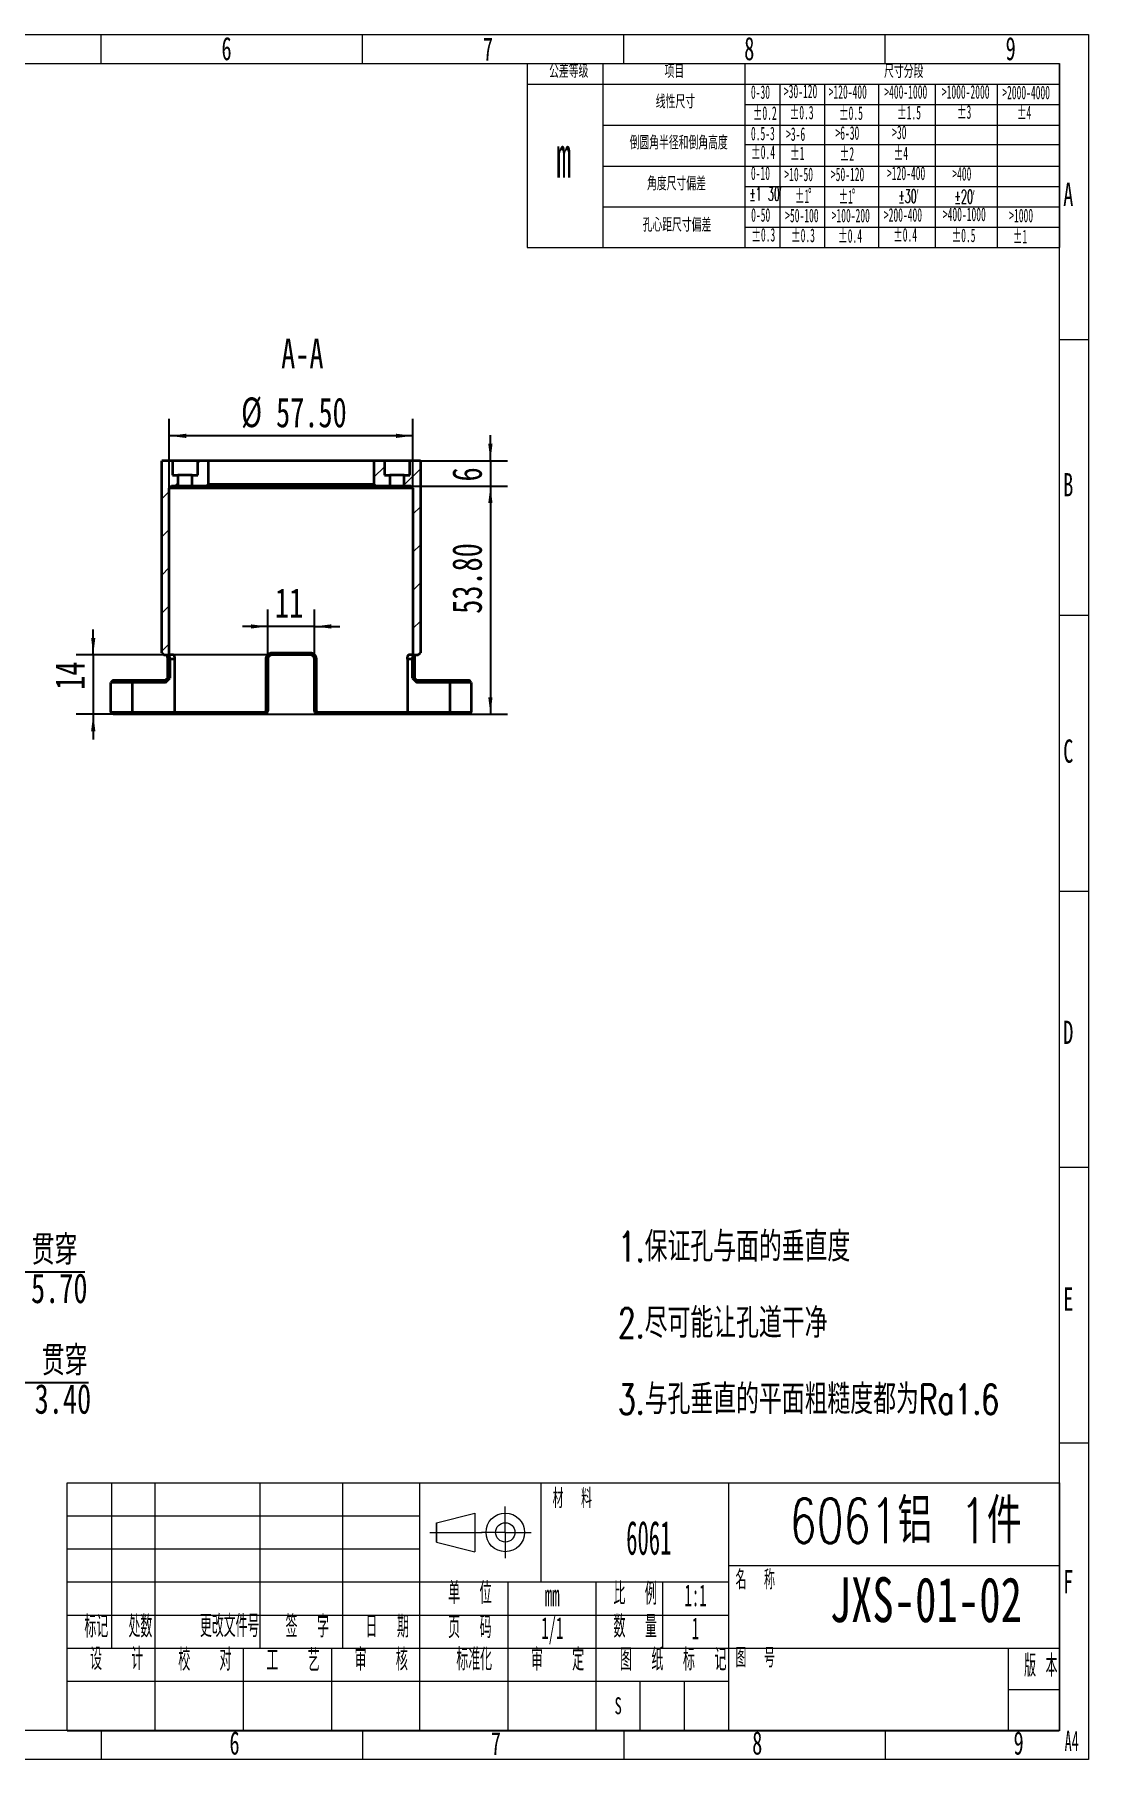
# Model space of a CAD drawing. Header units: millimetres. Extents: x 5 to 292, y 3 to 206.
# Drawn here: x 167.9 to 292.2, y 2.8 to 206.2 of the extents above; entities that cross this region are included whole.
import ezdxf

# ---------------------------------------------------------------- set-up
doc = ezdxf.new("R2010")
doc.units = ezdxf.units.MM
doc.layers.add('10', color=7, linetype='Continuous')
doc.layers.add('SLD-0', color=7, linetype='Continuous')
doc.layers.add('粗实线层', color=7, linetype='Continuous', lineweight=25)
doc.styles.add('SLDTEXTSTYLE0', font='TXT', dxfattribs={"width": 0.7, "bigfont": 'bigfont'})
doc.styles.add('SLDTEXTSTYLE1', font='TXT', dxfattribs={"width": 0.7})
doc.styles.add('SLDTEXTSTYLE10', font='TXT', dxfattribs={"width": 0.510549})
doc.styles.add('SLDTEXTSTYLE11', font='TXT', dxfattribs={"width": 0.516878})
doc.styles.add('SLDTEXTSTYLE12', font='TXT', dxfattribs={"width": 0.516878, "bigfont": 'bigfont'})
doc.styles.add('SLDTEXTSTYLE13', font='TXT', dxfattribs={"width": 0.633333})
doc.styles.add('SLDTEXTSTYLE2', font='TXT', dxfattribs={"width": 0.49, "bigfont": 'bigfont'})
doc.styles.add('SLDTEXTSTYLE3', font='TXT', dxfattribs={"width": 0.495, "bigfont": 'bigfont'})
doc.styles.add('SLDTEXTSTYLE4', font='TXT', dxfattribs={"width": 0.496, "bigfont": 'bigfont'})
doc.styles.add('SLDTEXTSTYLE5', font='TXT', dxfattribs={"width": 0.5125, "bigfont": 'bigfont'})
doc.styles.add('SLDTEXTSTYLE6', font='TXT', dxfattribs={"width": 0.49})
doc.styles.add('SLDTEXTSTYLE7', font='TXT', dxfattribs={"width": 0.638186})
doc.dimstyles.new('SLDDIMSTYLE0', dxfattribs={"dimtxt": 3.5, "dimasz": 2, "dimexe": 0, "dimexo": 0.0625, "dimgap": 0.875, "dimtad": 2, "dimlfac": 2, "dimrnd": 1e-09, "dimzin": 12, "dimdsep": 46, "dimtxsty": 'SLDTEXTSTYLE1', "dimsah": 1, "dimcen": 0.09, "dimadec": 0, "dimazin": 3, "dimtfac": 1, "dimtmove": 0, "dimatfit": 0, "dimfxl": 0, "dimfrac": 2, "dimtolj": 1, "dimtzin": 12, "dimarcsym": 0})
doc.dimstyles.new('SLDDIMSTYLE1', dxfattribs={"dimtxt": 3.5, "dimasz": 2, "dimexe": 0, "dimexo": 0.0625, "dimgap": 0.875, "dimtad": 0, "dimtih": 1, "dimtoh": 1, "dimlfac": 2, "dimrnd": 1e-09, "dimzin": 4, "dimdsep": 46, "dimtxsty": 'SLDTEXTSTYLE1', "dimblk1": 'NONE', "dimsah": 1, "dimcen": 0, "dimadec": 0, "dimazin": 1, "dimtfac": 1, "dimtmove": 0, "dimatfit": 3, "dimldrblk": 'NONE', "dimfxl": 0, "dimfrac": 2, "dimtolj": 1, "dimtzin": 12, "dimarcsym": 0})
doc.dimstyles.new('SLDDIMSTYLE6', dxfattribs={"dimtxt": 3.5, "dimasz": 2, "dimexe": 0, "dimexo": 0.0625, "dimgap": 0.875, "dimtad": 2, "dimlfac": 2, "dimrnd": 1e-09, "dimzin": 4, "dimdsep": 46, "dimtxsty": 'SLDTEXTSTYLE1', "dimsah": 1, "dimcen": 0.09, "dimadec": 0, "dimazin": 1, "dimtfac": 1, "dimtofl": 0, "dimtmove": 0, "dimatfit": 3, "dimfxl": 0, "dimfrac": 2, "dimtolj": 1, "dimtzin": 12, "dimarcsym": 0})

# ---------------------------------------------------------------- blocks, each defined once
blk = doc.blocks.new('SW_NOTE_0')
at = {"layer": '粗实线层', "color": 0, "char_height": 3.5, "attachment_point": 1, "style": 'SLDTEXTSTYLE0'}
for s, insert in [('1.保证孔与面的垂直度', (0, 4.51)), ('2.尽可能让孔道干净', (0, -4.49)), ('3.与孔垂直的平面粗糙度都为Ra1.6', (0, -13.49))]:
    blk.add_mtext(s, dxfattribs=dict(at, insert=insert))
blk = doc.blocks.new('SW_NOTE_0_2')
at = {"layer": 'SLD-0', "color": 0, "char_height": 1.6, "attachment_point": 1, "style": 'SLDTEXTSTYLE11'}
for s, insert in [('±1', (0, 2.06)), ('°', (1.55, 2.19))]:
    blk.add_mtext(s, dxfattribs=dict(at, insert=insert))
blk = doc.blocks.new('SW_NOTE_0_3')
at = {"layer": 'SLD-0', "color": 0, "char_height": 1.6, "attachment_point": 1, "style": 'SLDTEXTSTYLE11'}
for s, insert in [('±1', (0, 2.06)), ('°', (1.55, 2.19))]:
    blk.add_mtext(s, dxfattribs=dict(at, insert=insert))
blk = doc.blocks.new('SW_SYMBOL_HOLE_SPOT')
at = {"layer": '10', "color": 0}
for p, q in [((0, 875), (0, 75)), ((1600, 75), (1600, 875)), ((0, 75), (1600, 75))]:
    blk.add_line(p, q, dxfattribs=at)
blk = doc.blocks.new('SW_SYMBOL_HOLE_DEPTH')
at = {"layer": '10', "color": 0}
for p, q in [((0, 875), (800, 875)), ((100, 555), (400, 75)), ((400, 875), (400, 75)), ((700, 555), (400, 75))]:
    blk.add_line(p, q, dxfattribs=at)
blk = doc.blocks.new('_D_3')
at = {"layer": '10'}
for p, q in [((135.31, 74.7), (137.76, 70.34)), ((137.76, 70.34), (143.4, 60.32)), ((143.4, 60.32), (173.83, 60.32))]:
    blk.add_line(p, q, dxfattribs=at)
blk.add_solid([(137.76, 70.34), (138.52, 68.47), (138.96, 68.72)], dxfattribs=at)
at = {"layer": '10', "xscale": 0.004511737089201878, "yscale": 0.004511737089201878, "zscale": 0.004511737089201878}
for name, p in [('SW_SYMBOL_HOLE_SPOT', (144.65, 56.14)), ('SW_SYMBOL_HOLE_DEPTH', (162.27, 56.14))]:
    blk.add_blockref(name, p, dxfattribs=at)
at = {"layer": '10', "char_height": 3.5, "attachment_point": 1}
for s, insert, style in [('4 x', (146.46, 64.65), 'SLDTEXTSTYLE13'), ('%%c', (152.59, 64.66), 'SLDTEXTSTYLE1'), ('5.50 贯穿', (158.02, 64.65), 'SLDTEXTSTYLE0'), ('%%c', (152.02, 60.15), 'SLDTEXTSTYLE1'), ('10', (157.44, 60.13), 'SLDTEXTSTYLE1'), ('5.70', (167.48, 60.13), 'SLDTEXTSTYLE1')]:
    blk.add_mtext(s, dxfattribs=dict(at, insert=insert, style=style))
blk = doc.blocks.new('_None')
blk = doc.blocks.new('_D_4')
at = {"layer": '10'}
for p, q in [((118.05, 78.65), (120.02, 76.39)), ((120.02, 76.39), (145.38, 47.26)), ((145.38, 47.26), (174.27, 47.26))]:
    blk.add_line(p, q, dxfattribs=at)
blk.add_solid([(120.02, 76.39), (121.14, 74.71), (121.52, 75.04)], dxfattribs=at)
at = {"layer": '10', "xscale": 0.004511737089201878, "yscale": 0.004511737089201878, "zscale": 0.004511737089201878}
for name, p in [('SW_SYMBOL_HOLE_SPOT', (146.63, 43.09)), ('SW_SYMBOL_HOLE_DEPTH', (162.7, 43.09))]:
    blk.add_blockref(name, p, dxfattribs=at)
at = {"layer": '10', "char_height": 3.5, "attachment_point": 1}
for s, insert, style in [('6 x', (147.67, 51.59), 'SLDTEXTSTYLE13'), ('%%c', (153.8, 51.61), 'SLDTEXTSTYLE1'), ('3.40 贯穿', (159.22, 51.59), 'SLDTEXTSTYLE0'), ('%%c', (154, 47.09), 'SLDTEXTSTYLE1'), ('6', (159.42, 47.08), 'SLDTEXTSTYLE1'), ('3.40', (167.91, 47.08), 'SLDTEXTSTYLE1')]:
    blk.add_mtext(s, dxfattribs=dict(at, insert=insert, style=style))
blk = doc.blocks.new('_D_16')
at = {"layer": '10'}
for p, q in [((195.41, 132.58), (195.41, 138.43)), ((200.91, 132.58), (200.91, 138.43)), ((195.41, 136.43), (192.41, 136.43)), ((200.91, 136.43), (195.41, 136.43)), ((200.91, 136.43), (203.91, 136.43))]:
    blk.add_line(p, q, dxfattribs=at)
for points in [[(195.41, 136.43), (193.41, 136.68), (193.41, 136.18)], [(200.91, 136.43), (202.91, 136.18), (202.91, 136.68)]]:
    blk.add_solid(points, dxfattribs=at)
at = {"layer": '10', "insert": (196.25, 140.95), "char_height": 3.5, "attachment_point": 1, "style": 'SLDTEXTSTYLE1'}
blk.add_mtext('11', dxfattribs=at)
blk = doc.blocks.new('_D_17')
at = {"layer": '10'}
for p, q in [((174.82, 133.08), (174.82, 136.08)), ((195.91, 133.08), (172.82, 133.08)), ((174.82, 133.08), (174.82, 126.08)), ((184.24, 126.08), (172.82, 126.08)), ((174.82, 126.08), (174.82, 123.08))]:
    blk.add_line(p, q, dxfattribs=at)
for points in [[(174.82, 133.08), (175.07, 135.08), (174.57, 135.08)], [(174.82, 126.08), (174.57, 124.08), (175.07, 124.08)]]:
    blk.add_solid(points, dxfattribs=at)
at = {"layer": '10', "insert": (170.31, 128.96), "char_height": 3.5, "attachment_point": 1, "rotation": 90, "style": 'SLDTEXTSTYLE1'}
blk.add_mtext('14', dxfattribs=at)
blk = doc.blocks.new('_D_18')
at = {"layer": '10'}
for p, q in [((221.66, 155.98), (221.66, 158.98)), ((207.91, 155.98), (223.66, 155.98)), ((221.66, 155.98), (221.66, 152.98)), ((209.81, 152.98), (223.66, 152.98)), ((221.66, 152.98), (221.66, 149.98))]:
    blk.add_line(p, q, dxfattribs=at)
for points in [[(221.66, 155.98), (221.91, 157.98), (221.41, 157.98)], [(221.66, 152.98), (221.41, 150.98), (221.91, 150.98)]]:
    blk.add_solid(points, dxfattribs=at)
at = {"layer": '10', "insert": (217.15, 153.53), "char_height": 3.5, "attachment_point": 1, "rotation": 90, "style": 'SLDTEXTSTYLE1'}
blk.add_mtext('6', dxfattribs=at)
blk = doc.blocks.new('_D_19')
at = {"layer": '10'}
for p, q in [((183.78, 152.73), (183.78, 160.91)), ((212.53, 152.73), (212.53, 160.91)), ((212.53, 158.91), (183.78, 158.91))]:
    blk.add_line(p, q, dxfattribs=at)
for points in [[(183.78, 158.91), (185.78, 158.66), (185.78, 159.16)], [(212.53, 158.91), (210.53, 159.16), (210.53, 158.66)]]:
    blk.add_solid(points, dxfattribs=at)
at = {"layer": '10', "char_height": 3.5, "attachment_point": 1, "style": 'SLDTEXTSTYLE1'}
for s, insert in [('%%c', (192.26, 163.44)), ('57.50', (196.38, 163.42))]:
    blk.add_mtext(s, dxfattribs=dict(at, insert=insert))
blk = doc.blocks.new('_D_20')
at = {"layer": '10'}
for p, q in [((188.16, 152.98), (223.66, 152.98)), ((221.66, 152.98), (221.66, 126.08)), ((194.91, 126.08), (223.66, 126.08))]:
    blk.add_line(p, q, dxfattribs=at)
for points in [[(221.66, 152.98), (221.41, 150.98), (221.91, 150.98)], [(221.66, 126.08), (221.91, 128.08), (221.41, 128.08)]]:
    blk.add_solid(points, dxfattribs=at)
at = {"layer": '10', "insert": (217.15, 137.92), "char_height": 3.5, "attachment_point": 1, "rotation": 90, "style": 'SLDTEXTSTYLE1'}
blk.add_mtext('53.80', dxfattribs=at)

msp = doc.modelspace()

# ---------------------------------------------------------------- hatches: boundary and pattern name
at = {"layer": '10', "linetype": 'Continuous', "lineweight": 18}
h = msp.add_hatch(dxfattribs=at)
h.set_pattern_fill('ANSI31', color=256, style=0)
h.paths.add_polyline_path([(184.1554, 154.2802), (184.1554, 155.9802), (182.9054, 155.9802), (182.9054, 133.3302), (183.1554, 133.0802), (183.7804, 133.0802), (183.7804, 152.7302), (184.0304, 152.9802), (184.8054, 152.9802), (184.8054, 154.2802)], flags=0)
h = msp.add_hatch(dxfattribs=at)
h.set_pattern_fill('ANSI31', color=256, style=0)
h.paths.add_polyline_path([(186.5054, 154.2802), (186.5054, 152.9802), (188.1554, 152.9802), (188.4054, 153.2302), (188.4054, 155.9802), (187.1554, 155.9802), (187.1554, 154.2802)], flags=0)
h = msp.add_hatch(dxfattribs=at)
h.set_pattern_fill('ANSI31', color=256, style=0)
h.paths.add_polyline_path([(209.8054, 152.9802), (209.8054, 154.2802), (209.1554, 154.2802), (209.1554, 155.9802), (207.9054, 155.9802), (207.9054, 153.2302), (208.1554, 152.9802)], flags=0)
h = msp.add_hatch(dxfattribs=at)
h.set_pattern_fill('ANSI31', color=256, style=0)
h.paths.add_polyline_path([(213.4054, 133.3302), (213.4054, 155.9802), (212.1554, 155.9802), (212.1554, 154.2802), (211.5054, 154.2802), (211.5054, 152.9802), (212.2804, 152.9802), (212.5304, 152.7302), (212.5304, 133.0802), (213.1554, 133.0802)], flags=0)

# ---------------------------------------------------------------- linework, layer by layer
at = {"color": 7, "linetype": 'Continuous', "lineweight": 35}
for p, q in [((182.9054, 133.3302), (182.9054, 155.9802)), ((184.1554, 155.9802), (182.9054, 155.9802)), ((184.1554, 155.9802), (184.1554, 154.2802)), ((187.1554, 155.9802), (184.1554, 155.9802)), ((187.1554, 154.2802), (187.1554, 155.9802)), ((188.4054, 155.9802), (187.1554, 155.9802)), ((188.4054, 153.2302), (188.4054, 155.9802)), ((207.9054, 155.9802), (188.4054, 155.9802)), ((207.9054, 155.9802), (207.9054, 153.2302)), ((209.1554, 155.9802), (207.9054, 155.9802)), ((209.1554, 155.9802), (209.1554, 154.2802)), ((212.1554, 155.9802), (209.1554, 155.9802)), ((212.1554, 154.2802), (212.1554, 155.9802)), ((213.4054, 155.9802), (212.1554, 155.9802)), ((213.4054, 155.9802), (213.4054, 133.3302)), ((184.0304, 152.9802), (183.7804, 152.7302)), ((183.7804, 133.0802), (183.7804, 152.7302)), ((212.5304, 152.7302), (183.7804, 152.7302)), ((184.8054, 152.9802), (184.0304, 152.9802)), ((184.1554, 154.2802), (184.8054, 154.2802)), ((184.8054, 154.2802), (184.8054, 152.9802)), ((186.5054, 154.2802), (184.8054, 154.2802)), ((186.5054, 152.9802), (184.8054, 152.9802)), ((186.5054, 152.9802), (186.5054, 154.2802)), ((186.5054, 154.2802), (187.1554, 154.2802)), ((188.1554, 152.9802), (186.5054, 152.9802)), ((188.1554, 152.9802), (188.4054, 153.2302)), ((208.1554, 152.9802), (188.1554, 152.9802)), ((188.4054, 153.2302), (207.9054, 153.2302)), ((207.9054, 153.2302), (208.1554, 152.9802)), ((209.8054, 152.9802), (208.1554, 152.9802)), ((209.1554, 154.2802), (209.8054, 154.2802)), ((209.8054, 154.2802), (209.8054, 152.9802)), ((211.5054, 154.2802), (209.8054, 154.2802)), ((211.5054, 152.9802), (209.8054, 152.9802)), ((211.5054, 152.9802), (211.5054, 154.2802)), ((211.5054, 154.2802), (212.1554, 154.2802)), ((212.2804, 152.9802), (211.5054, 152.9802)), ((212.5304, 152.7302), (212.2804, 152.9802)), ((212.5304, 152.7302), (212.5304, 133.0802)), ((182.9054, 133.3302), (183.1554, 133.0802)), ((183.1554, 133.0802), (183.7804, 133.0802)), ((183.6078, 130.3302), (183.6078, 132.5802)), ((183.8463, 132.5802), (183.6078, 132.5802)), ((184.2781, 133.0802), (183.7804, 133.0802)), ((184.423, 132.5802), (183.8463, 132.5802)), ((183.8463, 132.5802), (183.8463, 130.3302)), ((184.423, 132.5802), (184.423, 126.3302)), ((195.2067, 126.5802), (195.2067, 132.5802)), ((195.2067, 132.5802), (195.4054, 132.5802)), ((195.4054, 132.5802), (195.4054, 126.5802)), ((195.9439, 133.3302), (195.9054, 133.0802)), ((200.4054, 133.0802), (195.9054, 133.0802)), ((195.9439, 133.3302), (200.3669, 133.3302)), ((200.3669, 133.3302), (200.4054, 133.0802)), ((201.1041, 132.5802), (200.9054, 132.5802)), ((200.9054, 126.5802), (200.9054, 132.5802)), ((201.1041, 132.5802), (201.1041, 126.5802)), ((211.8878, 132.5802), (211.8878, 126.3302)), ((212.4645, 132.5802), (211.8878, 132.5802)), ((212.5304, 133.0802), (212.0326, 133.0802)), ((212.703, 132.5802), (212.4645, 132.5802)), ((212.4645, 130.3302), (212.4645, 132.5802)), ((212.5304, 133.0802), (213.1554, 133.0802)), ((212.703, 132.5802), (212.703, 130.3302)), ((213.1554, 133.0802), (213.4054, 133.3302)), ((183.323, 129.8302), (183.8463, 130.3302)), ((183.8463, 130.3302), (183.6078, 130.3302)), ((212.4645, 130.3302), (212.9878, 129.8302)), ((212.703, 130.3302), (212.4645, 130.3302)), ((177.1554, 130.0802), (176.9054, 129.8302)), ((179.4054, 129.8302), (176.9054, 129.8302)), ((176.9054, 126.3302), (176.9054, 129.8302)), ((177.1554, 130.0802), (179.4054, 130.0802)), ((179.4054, 130.0802), (179.4054, 129.8302)), ((179.4054, 130.0802), (183.323, 130.0802)), ((183.323, 129.8302), (179.4054, 129.8302)), ((179.4054, 129.8302), (179.4054, 126.3302)), ((183.323, 130.0802), (183.323, 129.8302)), ((212.9878, 129.8302), (212.9878, 130.0802)), ((212.9878, 130.0802), (216.9054, 130.0802)), ((216.9054, 129.8302), (212.9878, 129.8302)), ((216.9054, 129.8302), (216.9054, 130.0802)), ((216.9054, 130.0802), (219.1554, 130.0802)), ((216.9054, 126.3302), (216.9054, 129.8302)), ((219.4054, 129.8302), (216.9054, 129.8302)), ((219.4054, 129.8302), (219.1554, 130.0802)), ((219.4054, 129.8302), (219.4054, 126.3302)), ((177.1554, 126.0802), (176.9054, 126.3302)), ((176.9054, 126.3302), (179.4054, 126.3302)), ((179.4054, 126.3302), (184.423, 126.3302)), ((179.4054, 126.0802), (179.4054, 126.3302)), ((184.423, 126.3302), (194.961, 126.3302)), ((194.961, 126.3302), (194.9054, 126.0802)), ((195.2067, 126.5802), (195.4054, 126.5802)), ((201.1041, 126.5802), (200.9054, 126.5802)), ((201.3498, 126.3302), (211.8878, 126.3302)), ((201.3498, 126.3302), (201.4054, 126.0802)), ((211.8878, 126.3302), (216.9054, 126.3302)), ((216.9054, 126.3302), (216.9054, 126.0802)), ((216.9054, 126.3302), (219.4054, 126.3302)), ((219.4054, 126.3302), (219.1554, 126.0802)), ((179.4054, 126.0802), (177.1554, 126.0802)), ((184.2399, 126.0802), (179.4054, 126.0802)), ((194.9054, 126.0802), (184.2399, 126.0802)), ((212.0709, 126.0802), (201.4054, 126.0802)), ((216.9054, 126.0802), (212.0709, 126.0802)), ((219.1554, 126.0802), (216.9054, 126.0802))]:
    msp.add_line(p, q, dxfattribs=at)
for points, knots in [([(183.6078, 132.5802), (183.6069, 132.6303), (183.6051, 132.7305), (183.5902, 132.8735), (183.5708, 132.9931), (183.5539, 133.0549), (183.547, 133.0802)], [0, 0, 0, 0, 0.26974995, 0.54076211, 0.8111651, 1, 1, 1, 1]), ([(183.6317, 133.0802), (183.638, 133.0798), (183.6506, 133.0789), (183.6699, 133.0715), (183.689, 133.06), (183.7143, 133.0385), (183.7449, 133.0008), (183.7785, 132.9393), (183.8071, 132.8637), (183.8256, 132.7906), (183.8362, 132.7281), (183.842, 132.6796), (183.8456, 132.6302), (183.8461, 132.5968), (183.8463, 132.5802)], [0, 0, 0, 0, 0.063722165, 0.127302134, 0.191165605, 0.2545834, 0.380829241, 0.506592104, 0.631537297, 0.754807907, 0.816995617, 0.877882365, 0.939154601, 1, 1, 1, 1]), ([(184.2781, 133.0802), (184.2957, 133.0802), (184.3134, 133.0677), (184.3476, 133.0189), (184.3637, 132.9828), (184.4053, 132.8458), (184.423, 132.7151), (184.423, 132.5802)], [0, 0, 0, 0, 0.25, 0.25, 0.5, 0.5, 1, 1, 1, 1]), ([(195.2067, 132.5802), (195.207, 132.5968), (195.2076, 132.63), (195.2127, 132.6795), (195.222, 132.7365), (195.2379, 132.8005), (195.2627, 132.8701), (195.294, 132.937), (195.344, 133.021), (195.4213, 133.116), (195.5335, 133.2091), (195.6403, 133.2667), (195.7307, 133.2995), (195.8007, 133.3171), (195.8719, 133.3282), (195.9199, 133.3296), (195.9439, 133.3302)], [0, 0, 0, 0, 0.04234773, 0.08456099, 0.12682703, 0.18970363, 0.25264149, 0.31533004, 0.37842752, 0.50304092, 0.62798556, 0.75183177, 0.81425692, 0.87615527, 0.93809552, 1, 1, 1, 1]), ([(195.9054, 133.0802), (195.8904, 133.0798), (195.8578, 133.079), (195.8095, 133.0718), (195.7608, 133.0597), (195.6996, 133.0379), (195.6273, 132.9996), (195.5512, 132.9377), (195.4883, 132.8618), (195.449, 132.789), (195.4266, 132.727), (195.4145, 132.6789), (195.4068, 132.6299), (195.4059, 132.5968), (195.4054, 132.5802)], [0, 0, 0, 0, 0.05793521, 0.12561209, 0.18838748, 0.25163851, 0.37680096, 0.50240392, 0.62682953, 0.75139539, 0.81403474, 0.87542081, 0.93791348, 1, 1, 1, 1]), ([(200.3669, 133.3302), (200.383, 133.3299), (200.4151, 133.3293), (200.4631, 133.3243), (200.5186, 133.3151), (200.5809, 133.2992), (200.6714, 133.2663), (200.7779, 133.2086), (200.8902, 133.1153), (200.9827, 133.0014), (201.0402, 132.8925), (201.0731, 132.7997), (201.0908, 132.7278), (201.102, 132.6544), (201.1034, 132.605), (201.1041, 132.5802)], [0, 0, 0, 0, 0.041484, 0.08291593, 0.12447478, 0.18686092, 0.24878937, 0.37303002, 0.49748945, 0.62283402, 0.74789505, 0.81096175, 0.87405415, 0.93696462, 1, 1, 1, 1]), ([(200.9054, 132.5802), (200.9049, 132.5967), (200.904, 132.6296), (200.8964, 132.6784), (200.8844, 132.7265), (200.8621, 132.7884), (200.8228, 132.8613), (200.7601, 132.9372), (200.6839, 132.9993), (200.6118, 133.0377), (200.5505, 133.0596), (200.5018, 133.0717), (200.4532, 133.079), (200.4205, 133.0798), (200.4054, 133.0802)], [0, 0, 0, 0, 0.06164768, 0.12372187, 0.18524679, 0.24806459, 0.37203841, 0.49716921, 0.62226093, 0.74779943, 0.81053652, 0.87379636, 0.94182627, 1, 1, 1, 1]), ([(211.8878, 132.5802), (211.8878, 132.6476), (211.892, 132.7138), (211.9078, 132.8359), (211.9194, 132.8914), (211.947, 132.9825), (211.9632, 133.0189), (211.9972, 133.0675), (212.0151, 133.0802), (212.0326, 133.0802)], [0, 0, 0, 0, 0.25, 0.25, 0.5, 0.5, 0.75, 0.75, 1, 1, 1, 1]), ([(212.4645, 132.5802), (212.4646, 132.5914), (212.4648, 132.6138), (212.4664, 132.6472), (212.4695, 132.6856), (212.4747, 132.7287), (212.4853, 132.7911), (212.5038, 132.8642), (212.5325, 132.9397), (212.5661, 133.001), (212.5967, 133.0387), (212.622, 133.0601), (212.6411, 133.0716), (212.6602, 133.0789), (212.6728, 133.0798), (212.6791, 133.0802)], [0, 0, 0, 0, 0.04086603, 0.08191559, 0.12318883, 0.18377291, 0.24571508, 0.36962515, 0.4938288, 0.61987885, 0.74596421, 0.80977785, 0.87312875, 0.93636597, 1, 1, 1, 1]), ([(212.7638, 133.0802), (212.757, 133.0552), (212.7401, 132.9937), (212.7207, 132.8745), (212.7058, 132.7312), (212.7039, 132.6307), (212.703, 132.5802)], [0, 0, 0, 0, 0.18633227, 0.45814151, 0.72795641, 1, 1, 1, 1]), ([(183.6078, 130.3302), (183.583, 130.3085), (183.5582, 130.2868), (183.5335, 130.2651), (183.5087, 130.2433), (183.4839, 130.2216), (183.4591, 130.1999), (183.4137, 130.16), (183.3683, 130.1201), (183.323, 130.0802)], [0, 0, 0, 0, 0.000201556507, 0.000201556507, 0.000201556507, 0.000403112976, 0.000403112976, 0.000403112976, 0.000772657765, 0.000772657765, 0.000772657765, 0.000772657765]), ([(212.9878, 130.0802), (212.9631, 130.102), (212.9383, 130.1238), (212.9136, 130.1455), (212.8888, 130.1672), (212.8641, 130.189), (212.8393, 130.2107), (212.7939, 130.2506), (212.7484, 130.2904), (212.703, 130.3302)], [0, 0, 0, 0, 0.000201556459, 0.000201556459, 0.000201556459, 0.00040311293, 0.00040311293, 0.00040311293, 0.000772657922, 0.000772657922, 0.000772657922, 0.000772657922]), ([(195.4054, 126.5802), (195.4049, 126.5638), (195.404, 126.5308), (195.3964, 126.4816), (195.3842, 126.4333), (195.3618, 126.3715), (195.3225, 126.2986), (195.2603, 126.2236), (195.1837, 126.161), (195.1121, 126.1229), (195.0497, 126.1007), (195.0039, 126.0893), (194.9552, 126.0817), (194.923, 126.0808), (194.9054, 126.0802)], [0, 0, 0, 0, 0.06271863, 0.12574421, 0.1890834, 0.25274271, 0.37573957, 0.50315096, 0.62268623, 0.75199489, 0.81160849, 0.87626249, 0.93263936, 1, 1, 1, 1]), ([(194.961, 126.3302), (194.9689, 126.3305), (194.9847, 126.3309), (195.0162, 126.3358), (195.0545, 126.3473), (195.0971, 126.3702), (195.1346, 126.4011), (195.1657, 126.4391), (195.189, 126.4827), (195.201, 126.5225), (195.2052, 126.5511), (195.2065, 126.5677), (195.2066, 126.5761), (195.2067, 126.5802)], [0, 0, 0, 0, 0.06196441, 0.12391318, 0.24813533, 0.37202071, 0.49701364, 0.62164424, 0.74738719, 0.87305857, 0.93650663, 0.96821137, 1, 1, 1, 1]), ([(201.4054, 126.0802), (201.3878, 126.0808), (201.3554, 126.0817), (201.3066, 126.0894), (201.2607, 126.1008), (201.1984, 126.123), (201.1268, 126.1612), (201.0503, 126.2238), (200.988, 126.299), (200.9412, 126.3865), (200.9111, 126.4811), (200.9073, 126.5473), (200.9054, 126.5802)], [0, 0, 0, 0, 0.06764366, 0.12430882, 0.18895977, 0.24864931, 0.37790914, 0.49747033, 0.6248977, 0.74804663, 0.87462961, 1, 1, 1, 1]), ([(201.1041, 126.5802), (201.1041, 126.5775), (201.1042, 126.5728), (201.1046, 126.5633), (201.106, 126.5472), (201.1107, 126.5192), (201.1228, 126.481), (201.1449, 126.4394), (201.1759, 126.4014), (201.2135, 126.3704), (201.256, 126.3474), (201.2944, 126.3358), (201.326, 126.3309), (201.3419, 126.3305), (201.3498, 126.3302)], [0, 0, 0, 0, 0.0207401, 0.03623183, 0.07222161, 0.14393191, 0.25210506, 0.37719277, 0.50255238, 0.62708051, 0.75131378, 0.87556161, 0.93776308, 1, 1, 1, 1])]:
    msp.add_open_spline(points, degree=3, knots=knots, dxfattribs=at)
for points in [[(184.2399, 126.0802), (184.3006, 126.1637), (184.3617, 126.247), (184.423, 126.3302)], [(212.0709, 126.0802), (212.0102, 126.1637), (211.9491, 126.247), (211.8878, 126.3302)]]:
    msp.add_open_spline(points, degree=3, dxfattribs=at)
at = {"layer": 'SLD-0', "color": 179, "linetype": 'Continuous', "lineweight": 18}
for p, q in [((4.5, 206.245), (292.2, 206.245)), ((175.75, 202.82), (175.75, 206.245)), ((175.75, 202.82), (175.75, 206.245)), ((206.575, 202.82), (206.575, 206.245)), ((206.575, 202.82), (206.575, 206.245)), ((237.4, 202.82), (237.4, 206.245)), ((237.4, 202.82), (237.4, 206.245)), ((268.225, 202.82), (268.225, 206.245)), ((268.225, 202.82), (268.225, 206.245)), ((292.2, 206.245), (292.2, 2.8)), ((21.625, 202.82), (288.775, 202.82)), ((225.9836, 202.7934), (288.775, 202.82)), ((225.9836, 202.7934), (225.9836, 181.1097)), ((234.9276, 202.7934), (234.9276, 181.1097)), ((251.6679, 202.7934), (251.6679, 181.1097)), ((288.775, 6.225), (288.775, 202.82)), ((288.775, 202.82), (288.775, 181.1097)), ((225.9836, 200.3733), (234.9073, 200.3733)), ((234.9276, 200.3884), (288.7612, 200.3884)), ((255.7965, 200.3884), (255.7965, 197.9834)), ((261.0716, 200.3884), (261.0716, 181.1097)), ((267.4463, 200.3884), (267.4463, 181.1097)), ((274.0973, 200.3884), (274.0973, 193.2394)), ((281.4361, 200.3884), (281.4361, 193.2394)), ((251.699, 197.9834), (288.7612, 197.9834)), ((255.7965, 197.9801), (255.7965, 195.5751)), ((234.9276, 195.5397), (288.7612, 195.5397)), ((255.7965, 195.5397), (255.7965, 181.1097)), ((251.699, 193.2685), (288.775, 193.2685)), ((274.0973, 193.1347), (274.0973, 181.1097)), ((281.4361, 193.1347), (281.4361, 181.1097)), ((234.9276, 190.7297), (288.775, 190.7297)), ((251.6779, 188.3247), (288.775, 188.3247)), ((234.9276, 185.9197), (288.775, 185.9197)), ((251.6779, 183.5147), (288.775, 183.5147)), ((225.9836, 181.1097), (288.7612, 181.1097)), ((288.775, 170.2825), (292.2, 170.2825)), ((288.775, 137.745), (292.2, 137.745)), ((288.775, 105.2075), (292.2, 105.2075)), ((288.775, 72.67), (292.2, 72.67)), ((288.775, 40.1325), (292.2, 40.1325)), ((171.7417, 6.1859), (171.7417, 35.4359)), ((171.7417, 35.4359), (288.7417, 35.4359)), ((177.0158, 15.9359), (177.0158, 35.4359)), ((182.1417, 6.1859), (182.1417, 35.4359)), ((194.4917, 15.9359), (194.4917, 35.4359)), ((204.2417, 15.9359), (204.2417, 35.4359)), ((213.3417, 6.1859), (213.3417, 35.4359)), ((227.6417, 23.7359), (227.6417, 35.4359)), ((249.7417, 35.4359), (249.7417, 6.1859)), ((288.7757, 35.4359), (288.7757, 6.1859)), ((223.4167, 29.5859), (223.4167, 32.6192)), ((171.7417, 31.5359), (213.3417, 31.5359)), ((215.2917, 30.7234), (219.8417, 31.8609)), ((215.2917, 30.7234), (215.2917, 28.4484)), ((215.2917, 28.4484), (215.2917, 30.7234)), ((219.8417, 31.8609), (219.8417, 27.3109)), ((214.5334, 29.5859), (220.7036, 29.5859)), ((223.4167, 29.5859), (220.6001, 29.5859)), ((223.4167, 29.5859), (226.4501, 29.5859)), ((223.4167, 29.5859), (223.4167, 26.5526)), ((171.7417, 27.6359), (213.3417, 27.6359)), ((215.2917, 28.4484), (219.8417, 27.3109)), ((249.7417, 25.6859), (288.7417, 25.6859)), ((171.7417, 23.7359), (213.3417, 23.7359)), ((213.3417, 23.7359), (249.7417, 23.7359)), ((223.7417, 6.1859), (223.7417, 23.7359)), ((234.1417, 6.1859), (234.1417, 23.7359)), ((241.9417, 23.7359), (241.9417, 15.9359)), ((171.7417, 19.8359), (249.7417, 19.8359)), ((171.7417, 15.9359), (249.7417, 15.9359)), ((192.5417, 6.1859), (192.5417, 15.9359)), ((202.9417, 6.1859), (202.9417, 15.9359)), ((249.7417, 15.9359), (288.7417, 15.9359)), ((282.7757, 6.1859), (282.7757, 15.9359)), ((171.7417, 12.0359), (234.136, 12.0225)), ((234.1417, 12.0359), (249.7417, 12.0359)), ((239.3417, 6.1859), (239.3417, 12.0359)), ((244.5417, 6.1859), (244.5417, 12.0359)), ((282.7757, 11.0609), (288.7757, 11.0609)), ((288.775, 6.225), (21.625, 6.225)), ((171.7417, 6.1859), (288.7417, 6.1859)), ((175.75, 6.225), (175.75, 2.8)), ((175.75, 6.225), (175.75, 2.8)), ((206.575, 6.225), (206.575, 2.8)), ((206.575, 6.225), (206.575, 2.8)), ((237.4, 6.225), (237.4, 2.8)), ((237.4, 6.225), (237.4, 2.8)), ((268.225, 6.225), (268.225, 2.8)), ((268.225, 6.225), (268.225, 2.8)), ((292.2, 2.8), (4.5, 2.8))]:
    msp.add_line(p, q, dxfattribs=at)
for radius in [2.275, 1.1375]:
    msp.add_circle((223.4167, 29.5859), radius, dxfattribs=at)

# ---------------------------------------------------------------- block references
at = {"layer": 'SLD-0'}
for name, p in [('SW_NOTE_0_3', (257.574, 185.9167)), ('SW_NOTE_0_2', (262.7252, 185.8498))]:
    msp.add_blockref(name, p, dxfattribs=at)
at = {"layer": '粗实线层'}
msp.add_blockref('SW_NOTE_0', (236.7063, 60.5233), dxfattribs=at)

# ---------------------------------------------------------------- texts
at = {"layer": '10', "insert": (199.4825, 170.357), "char_height": 3.5, "attachment_point": 2, "style": 'SLDTEXTSTYLE1'}
msp.add_mtext('A-A', dxfattribs=at)
at = {"layer": 'SLD-0'}
for s, insert, char_height, attachment_point, style in [('6', (189.9498, 205.9529), 2.74, 1, 'SLDTEXTSTYLE7'), ('7', (220.7748, 205.8954), 2.74, 1, 'SLDTEXTSTYLE7'), ('8', (251.5998, 205.9529), 2.74, 1, 'SLDTEXTSTYLE7'), ('9', (282.4248, 205.9529), 2.74, 1, 'SLDTEXTSTYLE7'), ('公差等级', (228.5869, 202.7317), 1.6, 1, 'SLDTEXTSTYLE12'), ('项目', (242.1925, 202.7099), 1.6, 1, 'SLDTEXTSTYLE12'), ('尺寸分段', (268.0924, 202.7221), 1.6, 1, 'SLDTEXTSTYLE12'), ('0-30', (252.3879, 200.253), 1.6, 1, 'SLDTEXTSTYLE11'), ('>30-120', (256.2771, 200.342), 1.6, 1, 'SLDTEXTSTYLE11'), ('>120-400', (261.5573, 200.2751), 1.6, 1, 'SLDTEXTSTYLE11'), ('>400-1000', (268.1181, 200.2751), 1.6, 1, 'SLDTEXTSTYLE11'), ('>1000-2000', (274.9028, 200.2751), 1.6, 1, 'SLDTEXTSTYLE11'), ('>2000-4000', (282.0315, 200.2082), 1.6, 1, 'SLDTEXTSTYLE11'), ('线性尺寸', (241.1637, 199.1276), 1.6, 1, 'SLDTEXTSTYLE12'), ('±0.2', (252.6171, 197.7777), 1.6, 1, 'SLDTEXTSTYLE11'), ('±0.3', (256.9655, 197.8446), 1.6, 1, 'SLDTEXTSTYLE11'), ('±0.5', (262.7809, 197.7737), 1.6, 1, 'SLDTEXTSTYLE11'), ('±1.5', (269.6282, 197.8406), 1.6, 1, 'SLDTEXTSTYLE11'), ('±3', (276.69, 197.9075), 1.6, 1, 'SLDTEXTSTYLE11'), ('±4', (283.7612, 197.8406), 1.6, 1, 'SLDTEXTSTYLE11'), ('0.5-3', (252.3879, 195.3694), 1.6, 1, 'SLDTEXTSTYLE11'), ('>6-30', (262.3559, 195.4363), 1.6, 1, 'SLDTEXTSTYLE11'), ('>30', (269.0458, 195.5032), 1.6, 1, 'SLDTEXTSTYLE11'), ('倒圆角半径和倒角高度', (238.0746, 194.2849), 1.6, 1, 'SLDTEXTSTYLE12'), ('±0.4', (252.4164, 193.1617), 1.6, 1, 'SLDTEXTSTYLE11'), ('>3-6', (256.5357, 195.3025), 1.6, 1, 'SLDTEXTSTYLE11'), ('m', (229.4354, 194.3517), 5, 1, 'SLDTEXTSTYLE11'), ('±1', (257.0092, 193.0337), 1.6, 1, 'SLDTEXTSTYLE11'), ('±2', (262.8731, 192.9726), 1.6, 1, 'SLDTEXTSTYLE11'), ('±4', (269.2261, 193.0337), 1.6, 1, 'SLDTEXTSTYLE11'), ('角度尺寸偏差', (240.1346, 189.467), 1.6, 1, 'SLDTEXTSTYLE12'), ('0-10', (252.3879, 190.6864), 1.6, 1, 'SLDTEXTSTYLE11'), ('>10-50', (256.335, 190.5526), 1.6, 1, 'SLDTEXTSTYLE11'), ('>50-120', (261.8207, 190.5526), 1.6, 1, 'SLDTEXTSTYLE11'), ('>120-400', (268.4437, 190.6864), 1.6, 1, 'SLDTEXTSTYLE11'), ('>400', (276.1372, 190.6195), 1.6, 1, 'SLDTEXTSTYLE11'), ('±1 30′', (252.1782, 188.2375), 1.5875, 1, 'SLDTEXTSTYLE12'), ('±30′', (269.7496, 187.9792), 1.6, 1, 'SLDTEXTSTYLE12'), ('±20′', (276.3727, 187.9123), 1.6, 1, 'SLDTEXTSTYLE12'), ('A', (289.2203, 188.7658), 2.74, 1, 'SLDTEXTSTYLE7'), ('0-50', (252.413, 185.7689), 1.6, 1, 'SLDTEXTSTYLE11'), ('>50-100', (256.427, 185.702), 1.6, 1, 'SLDTEXTSTYLE11'), ('>100-200', (261.9127, 185.702), 1.6, 1, 'SLDTEXTSTYLE11'), ('>200-400', (268.0675, 185.7689), 1.6, 1, 'SLDTEXTSTYLE11'), ('>400-1000', (275.025, 185.8358), 1.6, 1, 'SLDTEXTSTYLE11'), ('>1000', (282.8522, 185.702), 1.6, 1, 'SLDTEXTSTYLE11'), ('孔心距尺寸偏差', (239.6089, 184.5968), 1.6, 1, 'SLDTEXTSTYLE12'), ('±0.3', (252.4415, 183.4274), 1.6, 1, 'SLDTEXTSTYLE11'), ('±0.3', (257.1245, 183.3605), 1.6, 1, 'SLDTEXTSTYLE11'), ('±0.4', (262.6771, 183.2936), 1.6, 1, 'SLDTEXTSTYLE11'), ('±0.4', (269.1663, 183.4274), 1.6, 1, 'SLDTEXTSTYLE11'), ('±0.5', (276.057, 183.3605), 1.6, 1, 'SLDTEXTSTYLE11'), ('±1', (283.2821, 183.2267), 1.6, 1, 'SLDTEXTSTYLE11'), ('B', (289.2203, 154.5154), 2.74, 1, 'SLDTEXTSTYLE7'), ('C', (289.2203, 123.0979), 2.74, 1, 'SLDTEXTSTYLE7'), ('D', (289.2203, 89.9341), 2.74, 1, 'SLDTEXTSTYLE7'), ('E', (289.2203, 58.4696), 2.74, 1, 'SLDTEXTSTYLE7'), ('材  料', (228.994, 34.7233), 2.275, 1, 'SLDTEXTSTYLE5'), ('6061', (240.3458, 30.9502), 4, 2, 'SLDTEXTSTYLE6'), ('名  称', (250.5704, 25.1418), 2.275, 1, 'SLDTEXTSTYLE5'), ('F', (289.2203, 25.1372), 2.74, 1, 'SLDTEXTSTYLE7'), ('单  位', (219.2387, 23.7356), 2.6, 2, 'SLDTEXTSTYLE3'), ('mm', (228.9526, 23.4672), 2.6, 2, 'SLDTEXTSTYLE6'), ('比  例', (238.7369, 23.6571), 2.6, 2, 'SLDTEXTSTYLE3'), ('1:1', (245.8553, 23.4723), 2.6, 2, 'SLDTEXTSTYLE6'), ('标记', (175.1822, 19.7844), 2.6, 2, 'SLDTEXTSTYLE2'), ('处数', (180.384, 19.781), 2.6, 2, 'SLDTEXTSTYLE2'), ('更改文件号', (190.9086, 19.8401), 2.6, 2, 'SLDTEXTSTYLE2'), ('签  字', (200.0637, 19.7889), 2.6, 2, 'SLDTEXTSTYLE3'), ('日  期', (209.4887, 19.781), 2.6, 2, 'SLDTEXTSTYLE3'), ('页  码', (219.2369, 19.6979), 2.6, 2, 'SLDTEXTSTYLE3'), ('1/1', (228.967, 19.6101), 2.6, 2, 'SLDTEXTSTYLE6'), ('数  量', (238.7405, 19.781), 2.6, 2, 'SLDTEXTSTYLE3'), ('1', (245.8494, 19.5723), 2.6, 2, 'SLDTEXTSTYLE6'), ('设   计', (177.5827, 15.9635), 2.6, 2, 'SLDTEXTSTYLE4'), ('校   对', (187.9845, 15.8718), 2.6, 2, 'SLDTEXTSTYLE4'), ('工   艺', (198.3813, 15.7889), 2.6, 2, 'SLDTEXTSTYLE4'), ('审   核', (208.7827, 15.889), 2.6, 2, 'SLDTEXTSTYLE4'), ('标准化', (219.7487, 15.8993), 2.6, 2, 'SLDTEXTSTYLE2'), ('审   定', (229.5799, 15.8753), 2.6, 2, 'SLDTEXTSTYLE4'), ('图  纸  标  记', (243.2237, 15.8843), 2.6, 2, 'SLDTEXTSTYLE4'), ('图  号', (250.5672, 15.9471), 2.275, 1, 'SLDTEXTSTYLE5'), ('版 本', (286.5785, 15.165), 2.6, 2, 'SLDTEXTSTYLE2'), ('S', (236.7324, 10.1397), 2, 2, 'SLDTEXTSTYLE7'), ('A4', (290.2162, 6.1854), 2.3975, 2, 'SLDTEXTSTYLE10'), ('6', (190.8893, 6.1191), 2.74, 1, 'SLDTEXTSTYLE7'), ('7', (221.7143, 6.0615), 2.74, 1, 'SLDTEXTSTYLE7'), ('8', (252.5393, 6.1191), 2.74, 1, 'SLDTEXTSTYLE7'), ('9', (283.3643, 6.1191), 2.74, 1, 'SLDTEXTSTYLE7')]:
    msp.add_mtext(s, dxfattribs=dict(at, insert=insert, char_height=char_height, attachment_point=attachment_point, style=style))
at = {"layer": '粗实线层', "char_height": 5.29167, "attachment_point": 1}
for s, insert, style in [('6061铝 1件', (256.9683, 33.5966), 'SLDTEXTSTYLE0'), ('JXS-01-02', (261.6721, 24.2944), 'SLDTEXTSTYLE1')]:
    msp.add_mtext(s, dxfattribs=dict(at, insert=insert, style=style))

# ---------------------------------------------------------------- dimensions: what is measured, and where the dimension line sits
at = {"layer": '10'}
dim = msp.add_linear_dim(base=(183.7804, 158.9132), p1=(212.5304, 152.7302), p2=(183.7804, 152.7302), text='%%c<>', dimstyle='SLDDIMSTYLE6', dxfattribs=at)
dim.commit()
dim.dimension.update_dxf_attribs({"geometry": '_D_19', "text_midpoint": (198.1554, 158.9132), "dimtype": 160})
for base, p1, p2, dimstyle, picture, middle in [((221.6591, 152.9802), (207.9054, 155.9802), (209.8054, 152.9802), 'SLDDIMSTYLE0', '_D_18', (221.6591, 154.2928)), ((221.6591, 126.0802), (188.1554, 152.9802), (194.9054, 126.0802), 'SLDDIMSTYLE6', '_D_20', (221.6591, 141.7595)), ((174.8205, 126.0802), (195.9054, 133.0802), (184.2399, 126.0802), 'SLDDIMSTYLE0', '_D_17', (174.8205, 130.4967))]:
    dim = msp.add_linear_dim(base=base, p1=p1, p2=p2, angle=90, dimstyle=dimstyle, dxfattribs=at)
    dim.commit()
    dim.dimension.update_dxf_attribs({"geometry": picture, "text_midpoint": middle, "dimtype": 160})
dim = msp.add_linear_dim(base=(195.4054, 136.4338), p1=(200.9054, 132.5802), p2=(195.4054, 132.5802), dimstyle='SLDDIMSTYLE0', dxfattribs=at)
dim.commit()
dim.dimension.update_dxf_attribs({"geometry": '_D_16', "text_midpoint": (197.7815, 136.4338), "dimtype": 160})
for p1, p2, text, picture, middle in [((118.0468, 78.6495), (120.0172, 76.3873), '6 x <> 贯穿\\P{\\fGDT;v}%%c 6 {\\fGDT;x} 3.40\\P', '_D_4', (160.4529, 47.0806)), ((135.3051, 74.6966), (137.759, 70.3402), '4 x <> 贯穿\\P{\\fGDT;v}%%c 10 {\\fGDT;x} 5.70\\P', '_D_3', (159.2416, 60.1354))]:
    dim = msp.add_diameter_dim_2p(p1=p1, p2=p2, text=text, dimstyle='SLDDIMSTYLE1', dxfattribs=at)
    dim.commit()
    dim.dimension.update_dxf_attribs({"geometry": picture, "text_midpoint": middle, "dimtype": 163})

doc.saveas('drawing.dxf')
